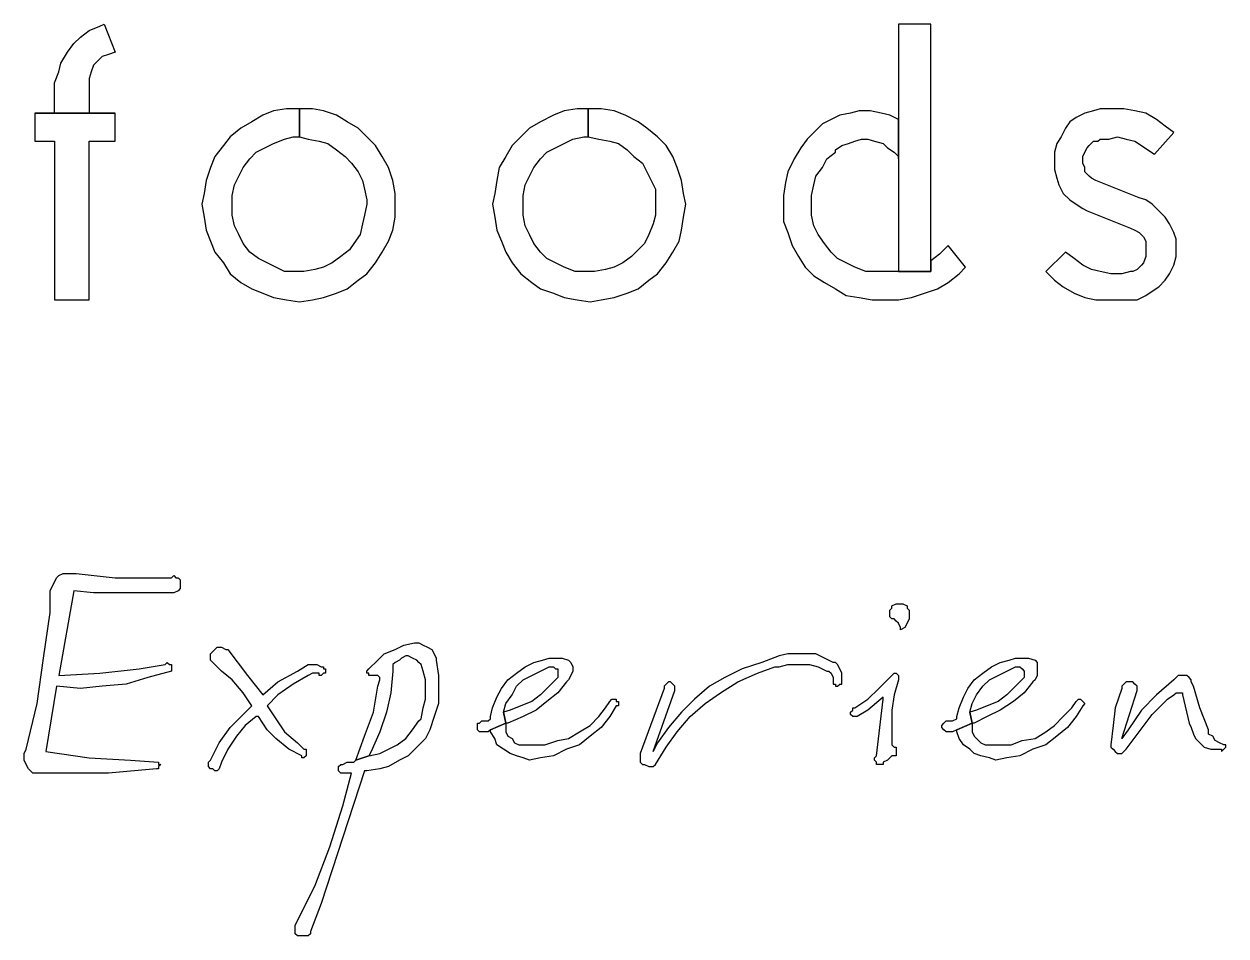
# Model space of a CAD drawing. Header units: metres. Extents: x 13 to 600, y -782 to -15.
# Drawn here: x 132.9 to 166.14, y -89.46 to -64.26 of the extents above; entities that cross this region are included whole.
import ezdxf

# ---------------------------------------------------------------- set-up
doc = ezdxf.new("R2010")
doc.units = ezdxf.units.M

msp = doc.modelspace()

# ---------------------------------------------------------------- linework, layer by layer
for p, q in [((134.46, -64.62), (134.7, -64.44)), ((134.7, -64.44), (135, -64.32)), ((135, -64.32), (135.12, -64.26)), ((135.12, -64.26), (135.42, -65.04)), ((157.98, -64.26), (157.08, -64.26)), ((157.08, -64.26), (157.08, -71.1)), ((157.98, -71.1), (157.98, -64.26)), ((134.1, -65.04), (134.28, -64.8)), ((134.28, -64.8), (134.46, -64.62)), ((133.92, -65.34), (134.1, -65.04)), ((135.24, -65.1), (135.06, -65.16)), ((135.42, -65.04), (135.24, -65.1)), ((133.86, -65.58), (133.92, -65.34)), ((134.82, -65.4), (134.76, -65.58)), ((134.94, -65.28), (134.82, -65.4)), ((135.06, -65.16), (134.94, -65.28)), ((133.74, -65.88), (133.86, -65.58)), ((134.76, -65.58), (134.7, -65.76)), ((134.7, -65.76), (134.7, -66.72)), ((133.74, -66.72), (133.74, -65.88)), ((133.2, -66.72), (133.2, -67.5)), ((135.42, -66.72), (133.2, -66.72)), ((133.2, -66.72), (135.42, -66.72)), ((134.7, -66.72), (133.74, -66.72)), ((135.42, -67.5), (135.42, -66.72)), ((139.5, -66.78), (139.2, -66.96)), ((139.8, -66.66), (139.5, -66.78)), ((140.16, -66.6), (139.8, -66.66)), ((140.52, -66.6), (140.16, -66.6)), ((140.88, -66.6), (140.52, -66.6)), ((140.52, -66.6), (140.52, -67.38)), ((140.52, -67.38), (140.52, -66.6)), ((140.52, -66.6), (140.52, -67.38)), ((141.18, -66.66), (140.88, -66.6)), ((141.54, -66.78), (141.18, -66.66)), ((141.84, -66.96), (141.54, -66.78)), ((147.54, -66.78), (147.18, -66.96)), ((147.84, -66.66), (147.54, -66.78)), ((148.2, -66.6), (147.84, -66.66)), ((148.5, -66.6), (148.2, -66.6)), ((148.86, -66.6), (148.5, -66.6)), ((148.5, -66.6), (148.5, -67.38)), ((148.5, -67.38), (148.5, -66.6)), ((148.5, -66.6), (148.5, -67.38)), ((149.22, -66.66), (148.86, -66.6)), ((149.52, -66.78), (149.22, -66.66)), ((149.88, -66.96), (149.52, -66.78)), ((155.46, -66.78), (155.22, -66.9)), ((155.76, -66.72), (155.46, -66.78)), ((156, -66.66), (155.76, -66.72)), ((156.3, -66.66), (156, -66.66)), ((156.6, -66.72), (156.3, -66.66)), ((156.84, -66.78), (156.6, -66.72)), ((157.08, -66.9), (156.84, -66.78)), ((162.24, -66.72), (162, -66.84)), ((162.48, -66.66), (162.24, -66.72)), ((162.66, -66.6), (162.48, -66.66)), ((162.96, -66.6), (162.66, -66.6)), ((163.32, -66.6), (162.96, -66.6)), ((163.62, -66.66), (163.32, -66.6)), ((163.92, -66.72), (163.62, -66.66)), ((164.22, -66.9), (163.92, -66.72)), ((138.9, -67.14), (138.6, -67.38)), ((139.2, -66.96), (138.9, -67.14)), ((142.14, -67.14), (141.84, -66.96)), ((142.38, -67.38), (142.14, -67.14)), ((146.88, -67.14), (146.64, -67.38)), ((147.18, -66.96), (146.88, -67.14)), ((150.12, -67.14), (149.88, -66.96)), ((150.42, -67.38), (150.12, -67.14)), ((154.98, -67.02), (154.8, -67.2)), ((155.22, -66.9), (154.98, -67.02)), ((157.08, -67.98), (157.08, -66.9)), ((161.7, -67.14), (161.58, -67.38)), ((161.82, -66.96), (161.7, -67.14)), ((162, -66.84), (161.82, -66.96)), ((164.46, -67.08), (164.22, -66.9)), ((164.7, -67.26), (164.46, -67.08)), ((138.6, -67.38), (138.42, -67.62)), ((139.8, -67.56), (140.1, -67.44)), ((140.1, -67.44), (140.34, -67.38)), ((140.34, -67.38), (140.52, -67.38)), ((140.52, -67.38), (140.76, -67.44)), ((140.76, -67.44), (141.06, -67.5)), ((142.62, -67.62), (142.38, -67.38)), ((146.64, -67.38), (146.4, -67.62)), ((147.84, -67.56), (148.08, -67.44)), ((148.08, -67.44), (148.38, -67.38)), ((148.38, -67.38), (148.5, -67.38)), ((148.5, -67.38), (148.8, -67.44)), ((148.8, -67.44), (149.1, -67.5)), ((150.66, -67.62), (150.42, -67.38)), ((154.56, -67.44), (154.38, -67.68)), ((154.8, -67.2), (154.56, -67.44)), ((155.88, -67.5), (156.06, -67.44)), ((156.06, -67.44), (156.24, -67.44)), ((156.24, -67.44), (156.42, -67.5)), ((161.58, -67.38), (161.46, -67.56)), ((162.6, -67.5), (162.66, -67.44)), ((162.66, -67.44), (162.9, -67.44)), ((162.9, -67.44), (163.14, -67.38)), ((163.14, -67.38), (163.38, -67.44)), ((163.38, -67.44), (163.62, -67.5)), ((164.16, -67.86), (164.7, -67.26)), ((133.2, -67.5), (133.74, -67.5)), ((133.74, -67.5), (133.74, -71.88)), ((134.7, -71.88), (134.7, -67.5)), ((134.7, -67.5), (135.42, -67.5)), ((138.42, -67.62), (138.18, -67.92)), ((139.14, -67.98), (139.32, -67.8)), ((139.32, -67.8), (139.56, -67.68)), ((139.56, -67.68), (139.8, -67.56)), ((141.06, -67.5), (141.3, -67.56)), ((141.3, -67.56), (141.54, -67.74)), ((141.54, -67.74), (141.78, -67.92)), ((142.8, -67.92), (142.62, -67.62)), ((146.4, -67.62), (146.22, -67.92)), ((147.18, -67.98), (147.36, -67.8)), ((147.36, -67.8), (147.6, -67.68)), ((147.6, -67.68), (147.84, -67.56)), ((149.1, -67.5), (149.34, -67.56)), ((149.34, -67.56), (149.58, -67.74)), ((149.58, -67.74), (149.76, -67.92)), ((150.84, -67.92), (150.66, -67.62)), ((154.38, -67.68), (154.2, -67.98)), ((155.1, -67.98), (155.34, -67.8)), ((155.34, -67.74), (155.52, -67.62)), ((155.34, -67.8), (155.34, -67.74)), ((155.52, -67.62), (155.7, -67.56)), ((155.7, -67.56), (155.88, -67.5)), ((156.42, -67.5), (156.66, -67.56)), ((156.66, -67.56), (156.78, -67.68)), ((156.78, -67.68), (156.96, -67.8)), ((156.96, -67.8), (157.08, -67.92)), ((161.46, -67.56), (161.4, -67.8)), ((161.4, -67.8), (161.4, -68.04)), ((162.18, -67.92), (162.24, -67.8)), ((162.24, -67.8), (162.3, -67.68)), ((162.3, -67.68), (162.36, -67.62)), ((162.36, -67.62), (162.48, -67.5)), ((162.48, -67.5), (162.6, -67.5)), ((163.62, -67.5), (163.8, -67.62)), ((163.8, -67.62), (163.98, -67.74)), ((163.98, -67.74), (164.16, -67.86)), ((138.18, -67.92), (138.06, -68.22)), ((138.96, -68.22), (139.14, -67.98)), ((141.78, -67.92), (141.96, -68.1)), ((141.96, -68.1), (142.14, -68.34)), ((142.98, -68.22), (142.8, -67.92)), ((146.22, -67.92), (146.04, -68.22)), ((147, -68.22), (147.18, -67.98)), ((149.76, -67.92), (150, -68.1)), ((150, -68.1), (150.12, -68.34)), ((150.96, -68.22), (150.84, -67.92)), ((154.2, -67.98), (154.02, -68.34)), ((154.98, -68.22), (155.1, -67.98)), ((157.08, -67.92), (157.08, -67.98)), ((161.4, -68.04), (161.4, -68.28)), ((162.18, -68.1), (162.18, -67.92)), ((162.24, -68.22), (162.18, -68.1)), ((138.06, -68.22), (137.94, -68.58)), ((138.72, -68.7), (138.84, -68.46)), ((138.84, -68.46), (138.96, -68.22)), ((142.14, -68.34), (142.26, -68.58)), ((143.1, -68.58), (142.98, -68.22)), ((146.04, -68.22), (145.98, -68.58)), ((146.76, -68.7), (146.88, -68.46)), ((146.88, -68.46), (147, -68.22)), ((150.12, -68.34), (150.24, -68.58)), ((151.08, -68.58), (150.96, -68.22)), ((154.02, -68.34), (153.96, -68.64)), ((154.74, -68.7), (154.8, -68.46)), ((154.8, -68.46), (154.98, -68.22)), ((161.4, -68.28), (161.46, -68.52)), ((162.24, -68.34), (162.24, -68.22)), ((162.36, -68.46), (162.24, -68.34)), ((162.42, -68.52), (162.36, -68.46)), ((137.94, -68.58), (137.88, -68.94)), ((138.66, -69), (138.72, -68.7)), ((142.26, -68.58), (142.32, -68.82)), ((143.16, -68.94), (143.1, -68.58)), ((145.98, -68.58), (145.92, -68.94)), ((146.7, -69), (146.76, -68.7)), ((150.24, -68.58), (150.36, -68.82)), ((151.14, -68.94), (151.08, -68.58)), ((153.96, -68.64), (153.9, -69)), ((154.68, -69), (154.74, -68.7)), ((161.46, -68.52), (161.52, -68.7)), ((161.52, -68.7), (161.64, -68.94)), ((162.54, -68.58), (162.42, -68.52)), ((163.74, -69.06), (162.54, -68.58)), ((137.88, -68.94), (137.82, -69.24)), ((138.66, -69.24), (138.66, -69)), ((142.32, -68.82), (142.38, -69.12)), ((142.38, -69.12), (142.38, -69.24)), ((143.16, -69.24), (143.16, -68.94)), ((145.92, -68.94), (145.86, -69.24)), ((146.7, -69.24), (146.7, -69)), ((150.36, -68.82), (150.36, -69.12)), ((150.36, -69.12), (150.36, -69.24)), ((151.2, -69.24), (151.14, -68.94)), ((153.9, -69), (153.9, -69.36)), ((154.68, -69.3), (154.68, -69)), ((161.64, -68.94), (161.82, -69.12)), ((161.82, -69.12), (162, -69.24)), ((163.92, -69.12), (163.74, -69.06)), ((164.1, -69.24), (163.92, -69.12)), ((137.82, -69.24), (137.88, -69.6)), ((138.66, -69.3), (138.66, -69.24)), ((138.66, -69.54), (138.66, -69.3)), ((142.38, -69.24), (142.32, -69.54)), ((143.16, -69.6), (143.16, -69.24)), ((145.86, -69.24), (145.92, -69.6)), ((146.7, -69.3), (146.7, -69.24)), ((146.7, -69.54), (146.7, -69.3)), ((150.36, -69.24), (150.36, -69.54)), ((151.14, -69.6), (151.2, -69.24)), ((153.9, -69.36), (153.9, -69.72)), ((154.68, -69.54), (154.68, -69.3)), ((162, -69.24), (162.18, -69.36)), ((162.18, -69.36), (162.3, -69.42)), ((162.3, -69.42), (163.5, -69.9)), ((164.28, -69.42), (164.1, -69.24)), ((164.46, -69.6), (164.28, -69.42)), ((137.88, -69.6), (137.94, -69.96)), ((138.72, -69.84), (138.66, -69.54)), ((142.26, -69.78), (142.2, -70.08)), ((142.32, -69.54), (142.26, -69.78)), ((143.1, -69.96), (143.16, -69.6)), ((145.92, -69.6), (145.98, -69.96)), ((146.76, -69.84), (146.7, -69.54)), ((150.3, -69.78), (150.18, -70.08)), ((150.36, -69.54), (150.3, -69.78)), ((151.08, -69.96), (151.14, -69.6)), ((153.9, -69.72), (154.02, -70.02)), ((154.74, -69.84), (154.68, -69.54)), ((164.58, -69.78), (164.46, -69.6)), ((164.7, -70.02), (164.58, -69.78)), ((137.94, -69.96), (138.06, -70.26)), ((138.84, -70.08), (138.72, -69.84)), ((138.96, -70.32), (138.84, -70.08)), ((142.2, -70.08), (142.02, -70.32)), ((142.98, -70.26), (143.1, -69.96)), ((145.98, -69.96), (146.1, -70.26)), ((146.88, -70.08), (146.76, -69.84)), ((147, -70.32), (146.88, -70.08)), ((150.18, -70.08), (150.06, -70.32)), ((151.02, -70.26), (151.08, -69.96)), ((154.02, -70.02), (154.14, -70.38)), ((154.86, -70.08), (154.74, -69.84)), ((155.04, -70.32), (154.86, -70.08)), ((163.5, -69.9), (163.62, -69.96)), ((163.62, -69.96), (163.74, -70.02)), ((163.74, -70.02), (163.86, -70.14)), ((164.76, -70.2), (164.7, -70.02)), ((138.06, -70.26), (138.18, -70.56)), ((139.14, -70.56), (138.96, -70.32)), ((142.02, -70.32), (141.9, -70.5)), ((142.8, -70.56), (142.98, -70.26)), ((146.1, -70.26), (146.22, -70.56)), ((147.18, -70.56), (147, -70.32)), ((150.06, -70.32), (149.88, -70.5)), ((150.84, -70.56), (151.02, -70.26)), ((154.14, -70.38), (154.32, -70.68)), ((155.22, -70.56), (155.04, -70.32)), ((158.46, -70.38), (158.22, -70.62)), ((158.94, -70.98), (158.46, -70.38)), ((163.86, -70.14), (163.92, -70.26)), ((163.92, -70.26), (163.92, -70.44)), ((163.92, -70.44), (163.92, -70.56)), ((164.76, -70.44), (164.76, -70.2)), ((164.76, -70.68), (164.76, -70.44)), ((138.18, -70.56), (138.42, -70.86)), ((139.38, -70.74), (139.14, -70.56)), ((139.62, -70.86), (139.38, -70.74)), ((141.66, -70.68), (141.42, -70.86)), ((141.9, -70.5), (141.66, -70.68)), ((142.62, -70.86), (142.8, -70.56)), ((146.22, -70.56), (146.4, -70.86)), ((147.36, -70.74), (147.18, -70.56)), ((147.6, -70.86), (147.36, -70.74)), ((149.7, -70.68), (149.46, -70.86)), ((149.88, -70.5), (149.7, -70.68)), ((150.66, -70.86), (150.84, -70.56)), ((154.32, -70.68), (154.5, -70.98)), ((155.4, -70.74), (155.22, -70.56)), ((155.64, -70.86), (155.4, -70.74)), ((158.22, -70.62), (157.98, -70.8)), ((157.98, -70.8), (157.98, -71.1)), ((161.7, -70.56), (161.16, -71.1)), ((161.94, -70.74), (161.7, -70.56)), ((162.18, -70.92), (161.94, -70.74)), ((163.92, -70.68), (163.86, -70.86)), ((163.92, -70.56), (163.92, -70.68)), ((164.7, -70.92), (164.76, -70.68)), ((138.42, -70.86), (138.6, -71.16)), ((139.86, -70.98), (139.62, -70.86)), ((140.1, -71.1), (139.86, -70.98)), ((140.4, -71.1), (140.1, -71.1)), ((140.64, -71.1), (140.4, -71.1)), ((140.94, -71.04), (140.64, -71.1)), ((141.18, -70.98), (140.94, -71.04)), ((141.42, -70.86), (141.18, -70.98)), ((142.38, -71.16), (142.62, -70.86)), ((146.4, -70.86), (146.64, -71.16)), ((147.84, -70.98), (147.6, -70.86)), ((148.14, -71.1), (147.84, -70.98)), ((148.38, -71.1), (148.14, -71.1)), ((148.68, -71.1), (148.38, -71.1)), ((148.98, -71.04), (148.68, -71.1)), ((149.22, -70.98), (148.98, -71.04)), ((149.46, -70.86), (149.22, -70.98)), ((150.42, -71.16), (150.66, -70.86)), ((154.5, -70.98), (154.74, -71.22)), ((155.88, -70.98), (155.64, -70.86)), ((156.18, -71.1), (155.88, -70.98)), ((156.42, -71.1), (156.18, -71.1)), ((156.72, -71.1), (156.42, -71.1)), ((156.78, -71.1), (156.72, -71.1)), ((157.08, -71.1), (156.78, -71.1)), ((157.08, -71.1), (157.98, -71.1)), ((157.98, -71.1), (157.08, -71.1)), ((158.76, -71.16), (158.94, -70.98)), ((161.16, -71.1), (161.4, -71.34)), ((162.42, -71.04), (162.18, -70.92)), ((162.66, -71.1), (162.42, -71.04)), ((162.96, -71.16), (162.66, -71.1)), ((163.5, -71.1), (163.26, -71.16)), ((163.56, -71.1), (163.5, -71.1)), ((163.68, -71.04), (163.56, -71.1)), ((163.8, -70.92), (163.68, -71.04)), ((163.86, -70.86), (163.8, -70.92)), ((164.58, -71.16), (164.7, -70.92)), ((138.6, -71.16), (138.9, -71.4)), ((138.9, -71.4), (139.2, -71.58)), ((141.84, -71.58), (142.14, -71.34)), ((142.14, -71.34), (142.38, -71.16)), ((146.64, -71.16), (146.94, -71.4)), ((146.94, -71.4), (147.18, -71.58)), ((149.88, -71.58), (150.18, -71.34)), ((150.18, -71.34), (150.42, -71.16)), ((154.74, -71.22), (155.04, -71.4)), ((155.04, -71.4), (155.34, -71.58)), ((158.16, -71.58), (158.46, -71.4)), ((158.46, -71.4), (158.76, -71.16)), ((161.4, -71.34), (161.64, -71.52)), ((163.26, -71.16), (162.96, -71.16)), ((164.28, -71.52), (164.46, -71.34)), ((164.46, -71.34), (164.58, -71.16)), ((139.2, -71.58), (139.5, -71.7)), ((139.5, -71.7), (139.8, -71.82)), ((141.18, -71.82), (141.54, -71.7)), ((141.54, -71.7), (141.84, -71.58)), ((147.18, -71.58), (147.54, -71.7)), ((147.54, -71.7), (147.84, -71.82)), ((149.22, -71.82), (149.58, -71.7)), ((149.58, -71.7), (149.88, -71.58)), ((155.34, -71.58), (155.64, -71.76)), ((155.64, -71.76), (156, -71.82)), ((157.44, -71.82), (157.8, -71.7)), ((157.8, -71.7), (158.16, -71.58)), ((161.64, -71.52), (161.94, -71.7)), ((161.94, -71.7), (162.24, -71.82)), ((163.68, -71.88), (163.92, -71.76)), ((163.92, -71.76), (164.1, -71.64)), ((164.1, -71.64), (164.28, -71.52)), ((133.74, -71.88), (134.7, -71.88)), ((139.8, -71.82), (140.16, -71.88)), ((140.16, -71.88), (140.52, -71.94)), ((140.52, -71.94), (140.88, -71.88)), ((140.88, -71.88), (141.18, -71.82)), ((147.84, -71.82), (148.2, -71.88)), ((148.2, -71.88), (148.56, -71.94)), ((148.56, -71.94), (148.86, -71.88)), ((148.86, -71.88), (149.22, -71.82)), ((156, -71.82), (156.36, -71.88)), ((156.36, -71.88), (156.72, -71.88)), ((156.72, -71.88), (157.08, -71.88)), ((157.08, -71.88), (157.44, -71.82)), ((162.24, -71.82), (162.54, -71.88)), ((162.54, -71.88), (162.72, -71.88)), ((162.72, -71.88), (163.44, -71.88)), ((163.44, -71.88), (163.68, -71.88)), ((133.86, -79.5), (133.98, -79.44)), ((133.98, -79.44), (134.1, -79.44)), ((134.1, -79.44), (134.22, -79.44)), ((134.22, -79.44), (134.34, -79.44)), ((134.34, -79.44), (135.42, -79.56)), ((133.68, -79.8), (133.74, -79.68)), ((133.74, -79.68), (133.8, -79.56)), ((133.8, -79.56), (133.86, -79.5)), ((135.42, -79.56), (136.5, -79.56)), ((136.5, -79.56), (136.98, -79.56)), ((136.98, -79.56), (137.04, -79.5)), ((137.04, -79.5), (137.1, -79.56)), ((137.1, -79.56), (137.16, -79.56)), ((137.16, -79.56), (137.22, -79.62)), ((137.22, -79.62), (137.22, -79.68)), ((137.22, -79.68), (137.22, -79.8)), ((133.62, -79.92), (133.68, -79.8)), ((133.62, -80.52), (133.62, -79.92)), ((134.28, -79.92), (133.86, -82.26)), ((134.82, -79.98), (134.28, -79.92)), ((135.9, -79.98), (134.82, -79.98)), ((137.04, -79.98), (135.9, -79.98)), ((137.16, -79.92), (137.04, -79.98)), ((137.22, -79.86), (137.16, -79.92)), ((137.22, -79.8), (137.22, -79.86)), ((156.84, -80.46), (156.9, -80.4)), ((156.9, -80.34), (157.02, -80.28)), ((156.9, -80.4), (156.9, -80.34)), ((157.02, -80.28), (157.08, -80.28)), ((157.08, -80.28), (157.14, -80.28)), ((157.14, -80.28), (157.2, -80.28)), ((157.2, -80.28), (157.32, -80.34)), ((157.32, -80.34), (157.32, -80.4)), ((157.32, -80.4), (157.38, -80.46)), ((133.44, -81.78), (133.62, -80.52)), ((156.84, -80.52), (156.84, -80.46)), ((156.84, -80.64), (156.84, -80.52)), ((156.9, -80.7), (156.84, -80.64)), ((156.96, -80.7), (156.9, -80.7)), ((157.02, -80.76), (156.96, -80.7)), ((157.08, -80.82), (157.02, -80.76)), ((157.38, -80.7), (157.32, -80.82)), ((157.38, -80.46), (157.38, -80.52)), ((157.38, -80.52), (157.38, -80.58)), ((157.38, -80.58), (157.38, -80.7)), ((157.14, -80.94), (157.08, -80.82)), ((157.14, -81), (157.14, -80.94)), ((157.26, -80.94), (157.14, -81)), ((157.32, -80.82), (157.26, -80.94)), ((143.16, -81.54), (143.4, -81.42)), ((143.4, -81.42), (143.7, -81.36)), ((143.7, -81.36), (143.82, -81.36)), ((143.82, -81.36), (143.94, -81.42)), ((143.94, -81.42), (144.06, -81.48)), ((138.06, -81.66), (138.12, -81.6)), ((138.06, -81.78), (138.06, -81.66)), ((138.12, -81.6), (138.18, -81.54)), ((138.18, -81.54), (138.24, -81.48)), ((138.24, -81.48), (138.3, -81.48)), ((138.3, -81.48), (138.36, -81.48)), ((138.36, -81.48), (138.48, -81.54)), ((138.48, -81.54), (138.54, -81.54)), ((138.54, -81.54), (139.08, -82.26)), ((142.68, -81.84), (142.86, -81.66)), ((142.86, -81.66), (143.16, -81.54)), ((143.46, -81.72), (143.34, -81.78)), ((143.52, -81.72), (143.46, -81.72)), ((143.64, -81.78), (143.52, -81.72)), ((144.06, -81.48), (144.18, -81.54)), ((144.18, -81.54), (144.24, -81.66)), ((144.24, -81.66), (144.3, -81.78)), ((153.78, -81.72), (153.3, -81.9)), ((154.02, -81.66), (153.78, -81.72)), ((154.26, -81.66), (154.02, -81.66)), ((154.5, -81.66), (154.26, -81.66)), ((154.8, -81.66), (154.5, -81.66)), ((155.04, -81.78), (154.8, -81.66)), ((133.26, -83.04), (133.44, -81.78)), ((135, -82.2), (136.08, -82.08)), ((136.08, -82.08), (136.8, -81.96)), ((136.8, -81.96), (136.86, -81.9)), ((136.86, -81.9), (136.92, -81.96)), ((136.92, -81.96), (136.98, -81.96)), ((136.98, -81.96), (136.98, -82.02)), ((136.98, -82.02), (136.98, -82.08)), ((136.98, -82.08), (136.98, -82.14)), ((138.06, -81.84), (138.06, -81.78)), ((138.12, -81.9), (138.06, -81.84)), ((138.18, -81.96), (138.12, -81.9)), ((138.36, -82.14), (138.18, -81.96)), ((140.46, -82.14), (140.76, -81.96)), ((140.76, -81.96), (140.88, -81.96)), ((140.88, -81.96), (141, -81.96)), ((141, -81.96), (141.12, -82.02)), ((141.12, -82.02), (141.18, -82.02)), ((141.18, -82.02), (141.18, -82.08)), ((141.18, -82.08), (141.24, -82.08)), ((141.24, -82.08), (141.24, -82.14)), ((142.38, -82.14), (142.44, -82.08)), ((142.44, -82.08), (142.68, -81.84)), ((143.16, -81.9), (143.1, -81.96)), ((143.1, -81.96), (143.1, -82.08)), ((143.1, -82.08), (143.1, -82.14)), ((143.28, -81.84), (143.16, -81.9)), ((143.34, -81.78), (143.28, -81.84)), ((143.76, -81.84), (143.64, -81.78)), ((143.82, -81.9), (143.76, -81.84)), ((143.88, -81.96), (143.82, -81.9)), ((143.94, -82.14), (143.88, -81.96)), ((144.3, -81.78), (144.3, -81.84)), ((144.3, -81.84), (144.36, -82.26)), ((146.52, -82.2), (146.76, -82.02)), ((146.76, -82.02), (147, -81.9)), ((147, -81.9), (147.24, -81.84)), ((147.18, -82.14), (147.42, -82.02)), ((147.24, -81.84), (147.42, -81.78)), ((147.42, -81.78), (147.6, -81.78)), ((147.42, -82.02), (147.48, -82.02)), ((147.48, -82.02), (147.54, -82.02)), ((147.54, -82.02), (147.6, -82.08)), ((147.6, -81.78), (147.78, -81.78)), ((147.6, -82.08), (147.66, -82.08)), ((147.66, -82.08), (147.66, -82.14)), ((147.78, -81.78), (147.96, -81.84)), ((147.96, -81.84), (148.02, -81.9)), ((148.02, -81.9), (148.08, -82.02)), ((148.08, -82.02), (148.08, -82.14)), ((152.76, -82.08), (152.28, -82.32)), ((153.3, -81.9), (152.76, -82.08)), ((153.18, -82.2), (153.66, -82.02)), ((153.66, -82.02), (153.78, -82.02)), ((153.78, -82.02), (154.02, -81.96)), ((154.02, -81.96), (154.32, -81.96)), ((154.32, -81.96), (154.62, -81.96)), ((154.62, -81.96), (154.86, -82.02)), ((154.86, -82.02), (155.1, -82.14)), ((155.28, -81.9), (155.04, -81.78)), ((155.34, -81.9), (155.28, -81.9)), ((155.4, -81.96), (155.34, -81.9)), ((155.46, -82.08), (155.4, -81.96)), ((155.52, -82.2), (155.46, -82.08)), ((159.42, -82.2), (159.66, -82.02)), ((159.66, -82.02), (159.9, -81.9)), ((159.9, -81.9), (160.14, -81.84)), ((160.08, -82.14), (160.32, -82.02)), ((160.14, -81.84), (160.32, -81.78)), ((160.32, -81.78), (160.5, -81.78)), ((160.32, -82.02), (160.38, -82.02)), ((160.38, -82.02), (160.44, -82.02)), ((160.44, -82.02), (160.5, -82.08)), ((160.5, -81.78), (160.68, -81.78)), ((160.5, -82.08), (160.56, -82.14)), ((160.68, -81.78), (160.86, -81.84)), ((160.86, -81.84), (160.92, -81.9)), ((160.92, -81.9), (160.92, -82.02)), ((160.92, -82.02), (160.92, -82.14)), ((133.86, -82.26), (135, -82.2)), ((136.32, -82.32), (135.72, -82.5)), ((136.98, -82.14), (136.32, -82.32)), ((138.66, -82.38), (138.36, -82.14)), ((138.96, -82.74), (138.66, -82.38)), ((139.08, -82.26), (139.5, -82.8)), ((139.92, -82.44), (140.46, -82.14)), ((140.76, -82.26), (140.34, -82.5)), ((140.88, -82.2), (140.76, -82.26)), ((140.94, -82.2), (140.88, -82.2)), ((141.06, -82.2), (140.94, -82.2)), ((141.06, -82.26), (141.06, -82.2)), ((141.12, -82.26), (141.06, -82.26)), ((141.18, -82.2), (141.12, -82.26)), ((141.24, -82.2), (141.18, -82.2)), ((141.24, -82.14), (141.24, -82.2)), ((142.38, -82.2), (142.38, -82.14)), ((142.44, -82.2), (142.38, -82.2)), ((142.44, -82.26), (142.44, -82.2)), ((142.5, -82.26), (142.44, -82.26)), ((142.56, -82.26), (142.5, -82.26)), ((142.62, -82.26), (142.56, -82.26)), ((142.68, -82.26), (142.62, -82.26)), ((142.74, -82.32), (142.68, -82.26)), ((142.68, -82.56), (142.74, -82.38)), ((142.74, -82.38), (142.74, -82.32)), ((143.1, -82.14), (143.04, -82.74)), ((144, -82.38), (143.94, -82.14)), ((144, -82.68), (144, -82.38)), ((144.36, -82.26), (144.36, -82.62)), ((146.1, -82.62), (146.28, -82.38)), ((146.28, -82.38), (146.52, -82.2)), ((146.52, -82.56), (146.7, -82.38)), ((146.7, -82.38), (146.94, -82.26)), ((146.94, -82.26), (147.18, -82.14)), ((147.66, -82.32), (147.42, -82.56)), ((147.66, -82.14), (147.66, -82.2)), ((147.66, -82.2), (147.66, -82.26)), ((147.66, -82.26), (147.66, -82.32)), ((147.96, -82.38), (147.9, -82.44)), ((148.02, -82.26), (147.96, -82.38)), ((148.08, -82.14), (148.02, -82.26)), ((152.28, -82.32), (151.86, -82.56)), ((152.64, -82.44), (153.18, -82.2)), ((155.1, -82.14), (155.16, -82.14)), ((155.16, -82.14), (155.22, -82.2)), ((155.22, -82.2), (155.28, -82.32)), ((155.28, -82.32), (155.28, -82.38)), ((155.28, -82.38), (155.28, -82.44)), ((155.52, -82.32), (155.52, -82.2)), ((155.52, -82.44), (155.52, -82.32)), ((156.54, -82.62), (156.84, -82.32)), ((156.84, -82.32), (156.9, -82.26)), ((156.9, -82.26), (156.96, -82.2)), ((156.96, -82.2), (157.02, -82.2)), ((157.08, -82.38), (156.96, -82.8)), ((157.02, -82.2), (157.08, -82.26)), ((157.08, -82.26), (157.08, -82.32)), ((157.08, -82.32), (157.08, -82.38)), ((159, -82.62), (159.18, -82.38)), ((159.18, -82.38), (159.42, -82.2)), ((159.42, -82.56), (159.6, -82.38)), ((159.6, -82.38), (159.84, -82.26)), ((159.84, -82.26), (160.08, -82.14)), ((160.56, -82.32), (160.32, -82.56)), ((160.56, -82.14), (160.56, -82.2)), ((160.56, -82.2), (160.56, -82.26)), ((160.56, -82.26), (160.56, -82.32)), ((160.86, -82.38), (160.8, -82.44)), ((160.92, -82.26), (160.86, -82.38)), ((160.92, -82.14), (160.92, -82.26)), ((164.7, -82.38), (164.22, -82.8)), ((164.76, -82.32), (164.7, -82.38)), ((164.82, -82.26), (164.76, -82.32)), ((164.88, -82.26), (164.82, -82.26)), ((164.94, -82.26), (164.88, -82.26)), ((165.06, -82.26), (164.94, -82.26)), ((165.12, -82.32), (165.06, -82.26)), ((165.18, -82.38), (165.12, -82.32)), ((165.18, -82.44), (165.18, -82.38)), ((133.8, -82.56), (133.5, -84.36)), ((134.46, -82.62), (133.8, -82.56)), ((135.06, -82.56), (134.46, -82.62)), ((135.72, -82.5), (135.06, -82.56)), ((139.2, -83.1), (138.96, -82.74)), ((139.5, -82.8), (139.92, -82.44)), ((140.34, -82.5), (139.92, -82.8)), ((142.56, -83.28), (142.68, -82.56)), ((143.04, -82.74), (142.92, -83.28)), ((144, -82.92), (144, -82.68)), ((144.36, -82.62), (144.36, -83.04)), ((145.98, -82.86), (146.1, -82.62)), ((146.4, -82.8), (146.52, -82.56)), ((147.42, -82.56), (147.18, -82.8)), ((147.66, -82.74), (147.36, -82.98)), ((147.9, -82.44), (147.66, -82.74)), ((150.6, -82.62), (149.94, -84.42)), ((150.3, -84.36), (150.9, -82.68)), ((150.66, -82.5), (150.6, -82.56)), ((150.6, -82.56), (150.6, -82.62)), ((150.72, -82.44), (150.66, -82.5)), ((150.78, -82.44), (150.72, -82.44)), ((150.84, -82.5), (150.78, -82.44)), ((150.9, -82.56), (150.84, -82.5)), ((150.9, -82.62), (150.9, -82.56)), ((150.9, -82.68), (150.9, -82.62)), ((151.86, -82.56), (151.44, -82.92)), ((151.74, -83.04), (152.16, -82.74)), ((152.16, -82.74), (152.64, -82.44)), ((155.28, -82.44), (155.28, -82.5)), ((155.28, -82.5), (155.34, -82.5)), ((155.34, -82.5), (155.34, -82.56)), ((155.34, -82.56), (155.4, -82.56)), ((155.4, -82.56), (155.46, -82.5)), ((155.46, -82.5), (155.52, -82.5)), ((155.52, -82.5), (155.52, -82.44)), ((156.24, -82.92), (156.54, -82.62)), ((158.88, -82.86), (159, -82.62)), ((159.24, -82.8), (159.42, -82.56)), ((160.32, -82.56), (160.08, -82.8)), ((160.56, -82.74), (160.26, -82.98)), ((160.8, -82.44), (160.56, -82.74)), ((163.26, -82.62), (163.08, -83.16)), ((163.32, -82.5), (163.26, -82.56)), ((163.26, -82.56), (163.26, -82.62)), ((163.26, -84), (163.68, -82.68)), ((163.38, -82.44), (163.32, -82.5)), ((163.44, -82.44), (163.38, -82.44)), ((163.5, -82.44), (163.44, -82.44)), ((163.56, -82.44), (163.5, -82.44)), ((163.62, -82.5), (163.56, -82.44)), ((163.68, -82.56), (163.62, -82.5)), ((163.68, -82.62), (163.68, -82.56)), ((163.68, -82.68), (163.68, -82.62)), ((164.7, -82.8), (164.76, -82.74)), ((164.76, -82.74), (164.82, -82.74)), ((164.82, -82.74), (164.88, -82.74)), ((164.88, -82.74), (164.94, -82.74)), ((164.94, -82.74), (164.94, -82.8)), ((165.24, -82.56), (165.18, -82.44)), ((165.42, -83.16), (165.24, -82.56)), ((132.96, -84.3), (133.26, -83.04)), ((138.96, -83.34), (139.2, -83.1)), ((139.92, -82.8), (139.62, -83.1)), ((139.62, -83.1), (139.86, -83.46)), ((143.94, -83.16), (144, -82.92)), ((144.36, -83.04), (144.24, -83.4)), ((145.86, -83.16), (145.98, -82.86)), ((146.16, -83.28), (146.22, -83.04)), ((146.22, -83.04), (146.4, -82.8)), ((146.64, -83.1), (146.34, -83.22)), ((146.94, -82.98), (146.64, -83.1)), ((147.18, -82.8), (146.94, -82.98)), ((147.36, -82.98), (147.06, -83.22)), ((148.98, -83.16), (149.1, -82.98)), ((149.1, -82.98), (149.16, -82.92)), ((149.28, -83.1), (149.1, -83.4)), ((149.16, -82.92), (149.22, -82.92)), ((149.22, -82.92), (149.28, -82.92)), ((149.28, -82.92), (149.28, -82.98)), ((149.28, -82.98), (149.34, -82.98)), ((149.34, -83.1), (149.28, -83.1)), ((149.34, -82.98), (149.34, -83.04)), ((149.34, -83.04), (149.34, -83.1)), ((151.44, -82.92), (151.08, -83.28)), ((151.32, -83.4), (151.74, -83.04)), ((155.88, -83.16), (156.24, -82.92)), ((156.66, -82.86), (156.24, -83.22)), ((156.48, -84.48), (156.66, -82.92)), ((156.66, -82.92), (156.66, -82.86)), ((156.96, -82.8), (156.9, -83.22)), ((158.76, -83.16), (158.88, -82.86)), ((159.06, -83.28), (159.12, -83.04)), ((159.12, -83.04), (159.24, -82.8)), ((159.54, -83.1), (159.24, -83.22)), ((159.84, -82.98), (159.54, -83.1)), ((160.08, -82.8), (159.84, -82.98)), ((160.26, -82.98), (159.9, -83.22)), ((161.88, -83.16), (162, -82.98)), ((162, -82.98), (162.06, -82.92)), ((162.18, -83.1), (162, -83.4)), ((162.06, -82.92), (162.12, -82.92)), ((162.12, -82.92), (162.18, -82.98)), ((162.18, -82.98), (162.24, -83.04)), ((162.24, -83.04), (162.18, -83.1)), ((164.22, -82.8), (163.8, -83.22)), ((164.1, -83.34), (164.52, -82.92)), ((164.52, -82.92), (164.7, -82.8)), ((164.94, -82.8), (165.12, -83.58)), ((138.6, -83.7), (138.96, -83.34)), ((139.32, -83.4), (139.02, -83.64)), ((139.38, -83.4), (139.32, -83.4)), ((139.62, -83.76), (139.38, -83.4)), ((142.32, -83.94), (142.56, -83.28)), ((142.92, -83.28), (142.74, -83.82)), ((143.88, -83.46), (143.94, -83.16)), ((144.24, -83.4), (144.12, -83.76)), ((145.8, -83.4), (145.86, -83.16)), ((145.8, -83.46), (145.8, -83.4)), ((146.34, -83.22), (146.16, -83.28)), ((146.22, -83.58), (146.16, -83.28)), ((146.16, -83.28), (146.22, -83.58)), ((146.7, -83.4), (146.28, -83.58)), ((147.06, -83.22), (146.7, -83.4)), ((148.56, -83.64), (148.8, -83.4)), ((148.8, -83.4), (148.98, -83.16)), ((149.1, -83.4), (148.86, -83.7)), ((151.08, -83.28), (150.72, -83.7)), ((150.96, -83.82), (151.32, -83.4)), ((155.76, -83.28), (155.82, -83.22)), ((155.76, -83.34), (155.76, -83.28)), ((155.82, -83.4), (155.76, -83.34)), ((155.82, -83.22), (155.82, -83.16)), ((155.82, -83.16), (155.88, -83.16)), ((155.88, -83.4), (155.82, -83.4)), ((155.94, -83.4), (155.88, -83.4)), ((156.24, -83.22), (155.94, -83.4)), ((156.9, -83.22), (156.9, -83.64)), ((158.7, -83.4), (158.76, -83.16)), ((158.7, -83.46), (158.7, -83.4)), ((159.24, -83.22), (159.06, -83.28)), ((159.12, -83.58), (159.06, -83.28)), ((159.06, -83.28), (159.12, -83.58)), ((159.54, -83.4), (159.18, -83.58)), ((159.9, -83.22), (159.54, -83.4)), ((161.4, -83.64), (161.64, -83.4)), ((161.64, -83.4), (161.88, -83.16)), ((162, -83.4), (161.76, -83.7)), ((163.08, -83.16), (163.02, -83.64)), ((163.8, -83.22), (163.44, -83.76)), ((163.74, -83.82), (164.1, -83.34)), ((165.66, -83.76), (165.42, -83.16)), ((138.3, -84.12), (138.6, -83.7)), ((139.02, -83.64), (138.78, -83.94)), ((139.86, -84), (139.62, -83.76)), ((139.86, -83.46), (140.1, -83.82)), ((143.46, -84), (143.64, -83.76)), ((143.64, -83.76), (143.82, -83.52)), ((143.82, -83.52), (143.88, -83.46)), ((144.12, -83.76), (144, -84)), ((145.44, -83.64), (145.44, -83.58)), ((145.44, -83.58), (145.5, -83.58)), ((145.44, -83.7), (145.44, -83.64)), ((145.44, -83.76), (145.44, -83.7)), ((145.5, -83.82), (145.44, -83.76)), ((145.5, -83.58), (145.56, -83.52)), ((145.56, -83.52), (145.62, -83.52)), ((145.62, -83.52), (145.74, -83.52)), ((145.74, -83.52), (145.8, -83.46)), ((145.8, -83.76), (145.74, -83.82)), ((145.8, -83.76), (146.22, -83.58)), ((146.22, -83.58), (145.8, -83.76)), ((145.8, -83.82), (145.8, -83.76)), ((146.28, -83.58), (146.22, -83.58)), ((146.22, -83.58), (146.22, -83.7)), ((146.22, -83.7), (146.22, -83.82)), ((148.26, -83.82), (148.56, -83.64)), ((148.86, -83.7), (148.56, -83.94)), ((150.72, -83.7), (150.42, -84.12)), ((156.9, -83.64), (156.9, -84.06)), ((158.28, -83.64), (158.34, -83.58)), ((158.28, -83.7), (158.28, -83.64)), ((158.34, -83.76), (158.28, -83.7)), ((158.34, -83.58), (158.4, -83.52)), ((158.4, -83.82), (158.34, -83.76)), ((158.4, -83.52), (158.46, -83.52)), ((158.46, -83.52), (158.52, -83.52)), ((158.52, -83.52), (158.58, -83.52)), ((158.58, -83.52), (158.7, -83.46)), ((158.7, -83.76), (158.58, -83.82)), ((158.7, -83.76), (159.12, -83.58)), ((159.12, -83.58), (158.7, -83.76)), ((158.7, -83.82), (158.7, -83.76)), ((159.18, -83.58), (159.12, -83.58)), ((159.12, -83.58), (159.12, -83.7)), ((159.12, -83.7), (159.12, -83.82)), ((161.16, -83.82), (161.4, -83.64)), ((161.76, -83.7), (161.46, -83.94)), ((163.02, -83.64), (162.96, -84.18)), ((163.44, -83.76), (163.26, -84)), ((165.12, -83.58), (165.18, -83.7)), ((165.18, -83.7), (165.24, -83.88)), ((165.66, -83.88), (165.66, -83.76)), ((138.78, -83.94), (138.54, -84.3)), ((140.22, -84.3), (139.86, -84)), ((140.1, -83.82), (140.46, -84.12)), ((142.08, -84.6), (142.32, -83.94)), ((142.74, -83.82), (142.5, -84.36)), ((143.22, -84.18), (143.46, -84)), ((144, -84), (143.76, -84.24)), ((145.56, -83.82), (145.5, -83.82)), ((145.62, -83.82), (145.56, -83.82)), ((145.74, -83.82), (145.62, -83.82)), ((145.92, -84), (145.8, -83.82)), ((145.98, -84.18), (145.92, -84)), ((146.22, -83.82), (146.28, -83.94)), ((146.28, -83.94), (146.4, -84)), ((146.4, -84), (146.46, -84.12)), ((147.3, -84.18), (147.66, -84.06)), ((147.66, -84.06), (147.96, -84)), ((147.96, -84), (148.26, -83.82)), ((148.56, -83.94), (148.26, -84.18)), ((150.66, -84.24), (150.96, -83.82)), ((156.9, -84.06), (156.9, -84.18)), ((158.46, -83.82), (158.4, -83.82)), ((158.52, -83.82), (158.46, -83.82)), ((158.58, -83.82), (158.52, -83.82)), ((158.76, -84), (158.7, -83.82)), ((158.88, -84.18), (158.76, -84)), ((159.12, -83.82), (159.18, -83.94)), ((159.18, -83.94), (159.24, -84)), ((159.24, -84), (159.36, -84.12)), ((160.2, -84.18), (160.5, -84.06)), ((160.5, -84.06), (160.86, -84)), ((160.86, -84), (161.16, -83.82)), ((161.46, -83.94), (161.16, -84.18)), ((163.38, -84.3), (163.74, -83.82)), ((165.24, -83.88), (165.3, -84)), ((165.3, -84), (165.42, -84.12)), ((165.78, -83.94), (165.66, -83.88)), ((165.84, -84.06), (165.78, -83.94)), ((165.96, -84.12), (165.84, -84.06)), ((132.9, -84.42), (132.96, -84.3)), ((132.9, -84.6), (132.9, -84.42)), ((133.5, -84.36), (134.7, -84.54)), ((138.06, -84.6), (138.3, -84.12)), ((138.54, -84.3), (138.36, -84.66)), ((140.58, -84.48), (140.22, -84.3)), ((140.46, -84.12), (140.64, -84.3)), ((140.64, -84.3), (140.7, -84.3)), ((140.7, -84.3), (140.7, -84.36)), ((140.7, -84.36), (140.7, -84.42)), ((140.7, -84.42), (140.7, -84.48)), ((142.5, -84.36), (142.44, -84.48)), ((142.44, -84.48), (142.74, -84.42)), ((142.74, -84.42), (142.98, -84.3)), ((142.98, -84.3), (143.22, -84.18)), ((143.76, -84.24), (143.52, -84.48)), ((146.16, -84.3), (145.98, -84.18)), ((146.34, -84.42), (146.16, -84.3)), ((146.52, -84.48), (146.34, -84.42)), ((146.46, -84.12), (146.58, -84.18)), ((146.58, -84.18), (146.64, -84.18)), ((146.64, -84.18), (146.94, -84.18)), ((146.94, -84.18), (147.3, -84.18)), ((147.9, -84.3), (147.54, -84.48)), ((148.26, -84.18), (147.9, -84.3)), ((149.94, -84.42), (149.94, -84.48)), ((150.42, -84.12), (150.3, -84.36)), ((150.36, -84.72), (150.66, -84.24)), ((156.9, -84.18), (156.96, -84.24)), ((156.96, -84.24), (157.02, -84.24)), ((157.02, -84.24), (157.02, -84.3)), ((157.02, -84.3), (157.02, -84.36)), ((157.02, -84.36), (157.02, -84.42)), ((157.02, -84.42), (157.02, -84.48)), ((159.06, -84.3), (158.88, -84.18)), ((159.18, -84.42), (159.06, -84.3)), ((159.36, -84.48), (159.18, -84.42)), ((159.36, -84.12), (159.48, -84.18)), ((159.48, -84.18), (159.54, -84.18)), ((159.54, -84.18), (159.84, -84.18)), ((159.84, -84.18), (160.2, -84.18)), ((160.8, -84.3), (160.44, -84.48)), ((161.16, -84.18), (160.8, -84.3)), ((162.96, -84.18), (162.96, -84.24)), ((162.96, -84.24), (163.02, -84.3)), ((163.02, -84.3), (163.08, -84.36)), ((163.08, -84.36), (163.14, -84.42)), ((163.14, -84.42), (163.2, -84.42)), ((163.2, -84.42), (163.26, -84.42)), ((163.26, -84.42), (163.32, -84.36)), ((163.32, -84.36), (163.38, -84.3)), ((165.42, -84.12), (165.54, -84.24)), ((165.54, -84.24), (165.72, -84.3)), ((165.72, -84.3), (165.9, -84.3)), ((165.9, -84.3), (166.02, -84.3)), ((166.08, -84.18), (165.96, -84.12)), ((166.02, -84.3), (166.02, -84.36)), ((166.02, -84.36), (166.08, -84.3)), ((166.14, -84.18), (166.08, -84.18)), ((166.08, -84.3), (166.14, -84.24)), ((166.14, -84.24), (166.14, -84.18)), ((132.96, -84.72), (132.9, -84.6)), ((133.02, -84.84), (132.96, -84.72)), ((134.7, -84.54), (135.84, -84.6)), ((135.84, -84.6), (136.62, -84.66)), ((136.62, -84.66), (136.62, -84.72)), ((136.62, -84.72), (136.68, -84.72)), ((136.68, -84.72), (136.62, -84.78)), ((138, -84.66), (138.06, -84.6)), ((138, -84.72), (138, -84.66)), ((138, -84.78), (138, -84.72)), ((138.36, -84.66), (138.3, -84.84)), ((140.58, -84.54), (140.58, -84.48)), ((140.64, -84.54), (140.58, -84.54)), ((140.7, -84.48), (140.64, -84.54)), ((141.6, -84.78), (141.66, -84.72)), ((141.66, -84.72), (141.72, -84.72)), ((141.72, -84.72), (141.84, -84.66)), ((141.84, -84.66), (142.02, -84.66)), ((142.02, -84.66), (142.08, -84.6)), ((142.08, -84.6), (142.44, -84.48)), ((142.44, -84.48), (142.08, -84.6)), ((143.28, -84.6), (142.98, -84.78)), ((143.52, -84.48), (143.28, -84.6)), ((146.7, -84.54), (146.52, -84.48)), ((146.88, -84.6), (146.7, -84.54)), ((147.18, -84.54), (146.88, -84.6)), ((147.54, -84.48), (147.18, -84.54)), ((149.94, -84.48), (149.94, -84.54)), ((149.94, -84.54), (149.94, -84.66)), ((149.94, -84.66), (150, -84.72)), ((150, -84.72), (150.06, -84.72)), ((150.06, -84.72), (150.18, -84.78)), ((150.3, -84.78), (150.36, -84.72)), ((156.42, -84.54), (156.48, -84.48)), ((156.42, -84.6), (156.42, -84.54)), ((156.48, -84.66), (156.42, -84.6)), ((156.48, -84.72), (156.48, -84.66)), ((156.54, -84.72), (156.48, -84.72)), ((156.6, -84.72), (156.54, -84.72)), ((156.66, -84.72), (156.6, -84.72)), ((156.78, -84.6), (156.66, -84.66)), ((156.66, -84.66), (156.66, -84.72)), ((156.9, -84.48), (156.78, -84.6)), ((157.02, -84.48), (156.9, -84.48)), ((159.6, -84.54), (159.36, -84.48)), ((159.78, -84.6), (159.6, -84.54)), ((160.08, -84.54), (159.78, -84.6)), ((160.44, -84.48), (160.08, -84.54)), ((133.14, -84.96), (133.02, -84.84)), ((133.98, -84.96), (133.14, -84.96)), ((135.24, -84.96), (133.98, -84.96)), ((136.56, -84.84), (135.24, -84.96)), ((136.62, -84.84), (136.56, -84.84)), ((136.62, -84.78), (136.62, -84.84)), ((138.06, -84.84), (138, -84.78)), ((138.12, -84.84), (138.06, -84.84)), ((138.18, -84.9), (138.12, -84.84)), ((138.24, -84.9), (138.18, -84.9)), ((138.3, -84.84), (138.24, -84.9)), ((138.3, -84.84), (138.3, -84.84)), ((142.32, -84.9), (141.12, -88.56)), ((141.6, -84.84), (141.6, -84.78)), ((141.6, -84.9), (141.6, -84.84)), ((141.66, -84.96), (141.6, -84.9)), ((141.72, -84.96), (141.66, -84.96)), ((141.72, -85.86), (141.96, -84.96)), ((141.96, -84.96), (141.72, -84.96)), ((142.38, -84.9), (142.32, -84.9)), ((142.74, -84.84), (142.38, -84.9)), ((142.98, -84.78), (142.74, -84.84)), ((150.18, -84.78), (150.24, -84.78)), ((150.24, -84.78), (150.3, -84.78)), ((141.36, -87), (141.72, -85.86)), ((140.94, -88.08), (141.36, -87)), ((140.4, -89.16), (140.94, -88.08)), ((141.12, -88.56), (140.82, -89.34)), ((140.4, -89.28), (140.4, -89.16)), ((140.4, -89.34), (140.4, -89.28)), ((140.4, -89.4), (140.4, -89.34)), ((140.46, -89.46), (140.4, -89.4)), ((140.82, -89.4), (140.76, -89.46)), ((140.82, -89.34), (140.82, -89.4)), ((140.52, -89.46), (140.46, -89.46)), ((140.64, -89.46), (140.52, -89.46)), ((140.7, -89.46), (140.64, -89.46)), ((140.76, -89.46), (140.7, -89.46))]:
    msp.add_line(p, q)

doc.saveas('drawing.dxf')
